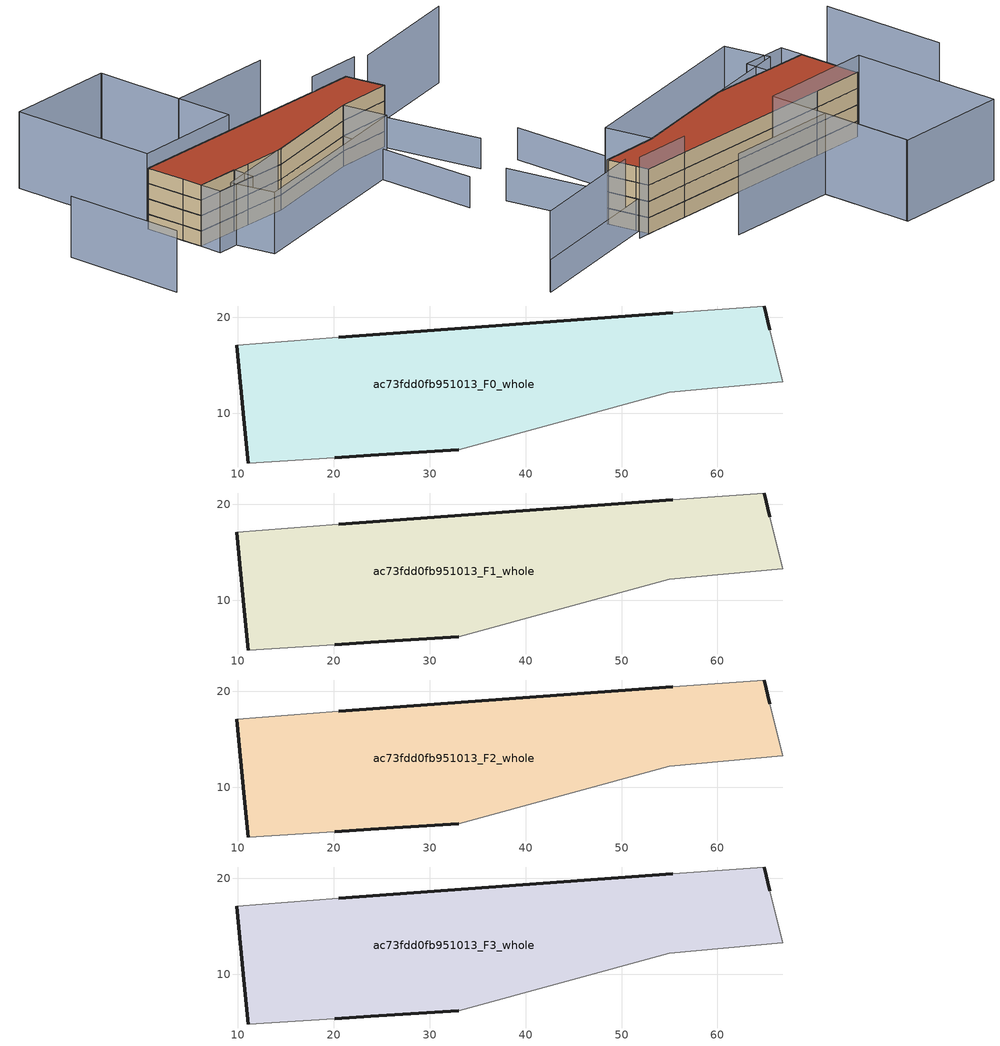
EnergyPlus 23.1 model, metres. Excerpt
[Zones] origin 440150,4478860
ac73fdd0fb951013_F0_whole
 floor ground (EU_floor_Construction): 66.81,13.25 65.47,18.71 64.87,21.17 55.35,20.47 20.54,17.9 9.89,17.11 10.68,8.92 11.08,4.81 20.13,5.37 23.84,5.61 33.02,6.19 54.98,12.17 z0
 wall outside (EU_wall_Construction): 33.02,6.19 23.84,5.61 20.13,5.37 / 11.08,4.81 10.68,8.92 9.89,17.11 / 20.54,17.9 55.35,20.47 / 64.87,21.17 65.47,18.71 z0:3
 wall adiabatic (EU_wall_Construction): 20.13,5.37 11.08,4.81 / 9.89,17.11 20.54,17.9 / 55.35,20.47 64.87,21.17 / 65.47,18.71 66.81,13.25 54.98,12.17 33.02,6.19 z0:3
ac73fdd0fb951013_F1_whole
 floor to ac73fdd0fb951013_F0_whole (EU_floor_Construction): 66.81,13.25 65.47,18.71 64.87,21.17 55.35,20.47 20.54,17.9 9.89,17.11 10.68,8.92 11.08,4.81 20.13,5.37 23.84,5.61 33.02,6.19 54.98,12.17 z3
 wall outside (EU_wall_Construction): 33.02,6.19 23.84,5.61 20.13,5.37 / 11.08,4.81 10.68,8.92 9.89,17.11 / 20.54,17.9 55.35,20.47 / 64.87,21.17 65.47,18.71 z3:6
 wall adiabatic (EU_wall_Construction): 20.13,5.37 11.08,4.81 / 9.89,17.11 20.54,17.9 / 55.35,20.47 64.87,21.17 / 65.47,18.71 66.81,13.25 54.98,12.17 33.02,6.19 z3:6
ac73fdd0fb951013_F2_whole
 floor to ac73fdd0fb951013_F1_whole (EU_floor_Construction): 66.81,13.25 65.47,18.71 64.87,21.17 55.35,20.47 20.54,17.9 9.89,17.11 10.68,8.92 11.08,4.81 20.13,5.37 23.84,5.61 33.02,6.19 54.98,12.17 z6
 wall outside (EU_wall_Construction): 33.02,6.19 23.84,5.61 20.13,5.37 / 11.08,4.81 10.68,8.92 9.89,17.11 / 20.54,17.9 55.35,20.47 / 64.87,21.17 65.47,18.71 z6:9
 wall adiabatic (EU_wall_Construction): 20.13,5.37 11.08,4.81 / 9.89,17.11 20.54,17.9 / 55.35,20.47 64.87,21.17 / 65.47,18.71 66.81,13.25 54.98,12.17 33.02,6.19 z6:9
ac73fdd0fb951013_F3_whole
 floor to ac73fdd0fb951013_F2_whole (EU_floor_Construction): 66.81,13.25 65.47,18.71 64.87,21.17 55.35,20.47 20.54,17.9 9.89,17.11 10.68,8.92 11.08,4.81 20.13,5.37 23.84,5.61 33.02,6.19 54.98,12.17 z9
 wall outside (EU_wall_Construction): 33.02,6.19 23.84,5.61 20.13,5.37 / 11.08,4.81 10.68,8.92 9.89,17.11 / 20.54,17.9 55.35,20.47 / 64.87,21.17 65.47,18.71 z9:12
 wall adiabatic (EU_wall_Construction): 20.13,5.37 11.08,4.81 / 9.89,17.11 20.54,17.9 / 55.35,20.47 64.87,21.17 / 65.47,18.71 66.81,13.25 54.98,12.17 33.02,6.19 z9:12
 roof outside (EU_roof_Construction): 64.87,21.17 65.47,18.71 66.81,13.25 54.98,12.17 33.02,6.19 23.84,5.61 20.13,5.37 11.08,4.81 10.68,8.92 9.89,17.11 20.54,17.9 55.35,20.47 z12
shading: -8.93,18 -6.87,-6.72 / 11.43,0.33 11.08,4.81 / 11.08,4.81 20.2,5.53 / 20.2,5.53 20.56,1.06 / 20.56,1.06 11.43,0.33 / 57.3,3.38 17.94,-6.98 / 17.94,-6.98 15.63,1.81 / 15.63,1.81 54.98,12.17 / 54.98,12.17 57.3,3.38 z0:12; 57.67,-17.24 54.98,12.17 / 71.62,-6.22 64.91,19.02 / 64.91,19.02 94.5,26.89 z0:6; 94.5,26.88 69.52,20.22 / 67.22,21.35 55.37,20.34 / 54.32,32.4 31.44,30.49 / 31.44,30.49 29.94,48.53 / 29.92,48.72 32.46,18.91 / 32.46,18.91 9.56,16.96 / 9.56,16.96 7.02,46.77 / 7.02,46.77 29.92,48.72 z0:15
[Building]
EU S2 Campaign: North Axis=0; Terrain=City; Solar Distribution=FullExterior
[Site:Location]
Madrid: Latitude=40.5; Longitude=-3.5; Time Zone=1; Elevation=609
[SizingPeriod:WeatherFileDays]
AnnualSizingPeriod: Begin Month=1; Begin Day of Month=1; End Month=12; End Day of Month=31; Day of Week for Start Day=Monday; Use Weather File Daylight Saving Period=No; Use Weather File Rain and Snow Indicators=No
[MATERIAL]
EU_InternalMass_Material: Roughness=MediumRough; Thickness=0.1; Conductivity=1; Density=1800; Specific Heat=900; Thermal Absorptance=0.9; Solar Absorptance=0.7; Visible Absorptance=0.7
[MATERIAL:NOMASS] Roughness=MediumRough; Thermal Absorptance=0.9; Solar Absorptance=0.7; Visible Absorptance=0.7
Name | Thermal Resistance
EU_wall_NoMass | 0.459673
EU_roof_NoMass | 0.495815
EU_floor_NoMass | 0.788942
[CONSTRUCTION]
EU_wall_Construction: EU_wall_NoMass
EU_roof_Construction: EU_roof_NoMass
EU_floor_Construction: EU_floor_NoMass
EU_InternalMass_Construction: EU_InternalMass_Material
[ZONE] Type=1; Multiplier=1; Ceiling Height=autocalculate; Volume=1801.07; Floor Area=autocalculate; Part of Total Floor Area=Yes
ac73fdd0fb951013_F0_whole; ac73fdd0fb951013_F1_whole; ac73fdd0fb951013_F2_whole; ac73fdd0fb951013_F3_whole
[INTERNALMASS] Construction=EU_InternalMass_Construction; Surface Area=600.382
Name | Zone or ZoneList
ac73fdd0fb951013_F0_whole_EU_InternalMass | ac73fdd0fb951013_F0_whole
ac73fdd0fb951013_F1_whole_EU_InternalMass | ac73fdd0fb951013_F1_whole
ac73fdd0fb951013_F2_whole_EU_InternalMass | ac73fdd0fb951013_F2_whole
ac73fdd0fb951013_F3_whole_EU_InternalMass | ac73fdd0fb951013_F3_whole
[OTHEREQUIPMENT] Fuel Type=Electricity; Design Level Calculation Method=Watts/Area; Power per Zone Floor Area=1; Fraction Latent=0; Fraction Radiant=0; Fraction Lost=0; Carbon Dioxide Generation Rate=0; EndUse Subcategory=EU_Step8_InternalGains
Name | Zone or ZoneList or Space or SpaceList | Schedule
EU_Step8_InternalGain_ac73fdd0fb951013_F0_whole_f000 | ac73fdd0fb951013_F0_whole | EU_Step8_GainSchedule_ac73fdd0fb951013_F0_whole_f000
EU_Step8_InternalGain_ac73fdd0fb951013_F1_whole_f000 | ac73fdd0fb951013_F1_whole | EU_Step8_GainSchedule_ac73fdd0fb951013_F1_whole_f000
EU_Step8_InternalGain_ac73fdd0fb951013_F2_whole_f000 | ac73fdd0fb951013_F2_whole | EU_Step8_GainSchedule_ac73fdd0fb951013_F2_whole_f000
EU_Step8_InternalGain_ac73fdd0fb951013_F3_whole_f000 | ac73fdd0fb951013_F3_whole | EU_Step8_GainSchedule_ac73fdd0fb951013_F3_whole_f000
[ZONEVENTILATION:DESIGNFLOWRATE] Schedule=EU_AlwaysOn; Design Flow Rate Calculation Method=AirChanges/Hour; Air Changes per Hour=0.719161; Ventilation Type=Natural; Fan Pressure Rise=0; Fan Total Efficiency=1; Constant Term Coefficient=1; Temperature Term Coefficient=0; Velocity Term Coefficient=0; Velocity Squared Term Coefficient=0; Minimum Indoor Temperature=-100; Maximum Indoor Temperature=100; Delta Temperature=-100; Minimum Outdoor Temperature=-100; Maximum Outdoor Temperature=100; Maximum Wind Speed=40
Name | Zone or ZoneList or Space or SpaceList
EU_ConstantAir_ac73fdd0fb951013_F0_whole | ac73fdd0fb951013_F0_whole
EU_ConstantAir_ac73fdd0fb951013_F1_whole | ac73fdd0fb951013_F1_whole
EU_ConstantAir_ac73fdd0fb951013_F2_whole | ac73fdd0fb951013_F2_whole
EU_ConstantAir_ac73fdd0fb951013_F3_whole | ac73fdd0fb951013_F3_whole
[HVACTEMPLATE:THERMOSTAT] Constant Heating Setpoint=20; Constant Cooling Setpoint=50
EU_HeatOnly_ac73fdd0fb951013_F0_whole; EU_HeatOnly_ac73fdd0fb951013_F1_whole; EU_HeatOnly_ac73fdd0fb951013_F2_whole; EU_HeatOnly_ac73fdd0fb951013_F3_whole
[HVACTEMPLATE:ZONE:IDEALLOADSAIRSYSTEM] System Availability Schedule=EU_AlwaysOn; Maximum Heating Supply Air Temperature=50; Minimum Cooling Supply Air Temperature=13; Maximum Heating Supply Air Humidity Ratio=0.0156; Minimum Cooling Supply Air Humidity Ratio=0.0077; Heating Limit=NoLimit; Cooling Limit=NoLimit; Heating Availability Schedule=EU_AlwaysOn; Cooling Availability Schedule=EU_CoolingOff; Dehumidification Control Type=ConstantSensibleHeatRatio; Cooling Sensible Heat Ratio=0.7; Dehumidification Setpoint=60; Humidification Control Type=None; Humidification Setpoint=30; Outdoor Air Method=None; Outdoor Air Flow Rate per Person=0.00944; Outdoor Air Flow Rate per Zone Floor Area=0; Outdoor Air Flow Rate per Zone=0; Demand Controlled Ventilation Type=None; Outdoor Air Economizer Type=NoEconomizer; Heat Recovery Type=None; Sensible Heat Recovery Effectiveness=0.7; Latent Heat Recovery Effectiveness=0.65
Name | Template Thermostat
ac73fdd0fb951013_F0_whole | EU_HeatOnly_ac73fdd0fb951013_F0_whole
ac73fdd0fb951013_F1_whole | EU_HeatOnly_ac73fdd0fb951013_F1_whole
ac73fdd0fb951013_F2_whole | EU_HeatOnly_ac73fdd0fb951013_F2_whole
ac73fdd0fb951013_F3_whole | EU_HeatOnly_ac73fdd0fb951013_F3_whole
[SIZING:ZONE] Zone Cooling Design Supply Air Temperature Input Method=SupplyAirTemperature; Zone Cooling Design Supply Air Temperature=13; Zone Heating Design Supply Air Temperature Input Method=SupplyAirTemperature; Zone Heating Design Supply Air Temperature=50; Zone Cooling Design Supply Air Humidity Ratio=0.008; Zone Heating Design Supply Air Humidity Ratio=0.008; Cooling Design Air Flow Method=DesignDay; Cooling Design Air Flow Rate=0; Cooling Minimum Air Flow per Zone Floor Area=0.000762; Cooling Minimum Air Flow=0; Cooling Minimum Air Flow Fraction=0.2; Heating Design Air Flow Method=DesignDay; Heating Design Air Flow Rate=0; Heating Maximum Air Flow per Zone Floor Area=0.002032; Heating Maximum Air Flow=0.141576; Heating Maximum Air Flow Fraction=0.3; Account for Dedicated Outdoor Air System=No; Dedicated Outdoor Air System Control Strategy=NeutralSupplyAir; Dedicated Outdoor Air Low Setpoint Temperature for Design=autosize; Dedicated Outdoor Air High Setpoint Temperature for Design=autosize; Zone Load Sizing Method=Sensible Load Only No Latent Load; Zone Latent Cooling Design Supply Air Humidity Ratio Input Method=HumidityRatioDifference; Zone Cooling Design Supply Air Humidity Ratio Difference=0.005; Zone Latent Heating Design Supply Air Humidity Ratio Input Method=HumidityRatioDifference; Zone Humidification Design Supply Air Humidity Ratio Difference=0.005
ac73fdd0fb951013_F0_whole; ac73fdd0fb951013_F1_whole; ac73fdd0fb951013_F2_whole; ac73fdd0fb951013_F3_whole
[SCHEDULE:CONSTANT]
Name | Hourly Value
EU_AlwaysOn | 1
EU_CoolingOff | 0
[SCHEDULE:FILE] Column Number=1; Rows to Skip at Top=0; Number of Hours of Data=8760; Column Separator=Comma; Interpolate to Timestep=No; Minutes per Item=60; Adjust Schedule for Daylight Savings=Yes
Name | File
EU_Step8_GainSchedule_ac73fdd0fb951013_F0_whole_f000 | ../../schedules/ac73fdd0fb951013/ac73fdd0fb951013_F0_whole_f000_gain.csv
EU_Step8_GainSchedule_ac73fdd0fb951013_F1_whole_f000 | ../../schedules/ac73fdd0fb951013/ac73fdd0fb951013_F1_whole_f000_gain.csv
EU_Step8_GainSchedule_ac73fdd0fb951013_F2_whole_f000 | ../../schedules/ac73fdd0fb951013/ac73fdd0fb951013_F2_whole_f000_gain.csv
EU_Step8_GainSchedule_ac73fdd0fb951013_F3_whole_f000 | ../../schedules/ac73fdd0fb951013/ac73fdd0fb951013_F3_whole_f000_gain.csv
